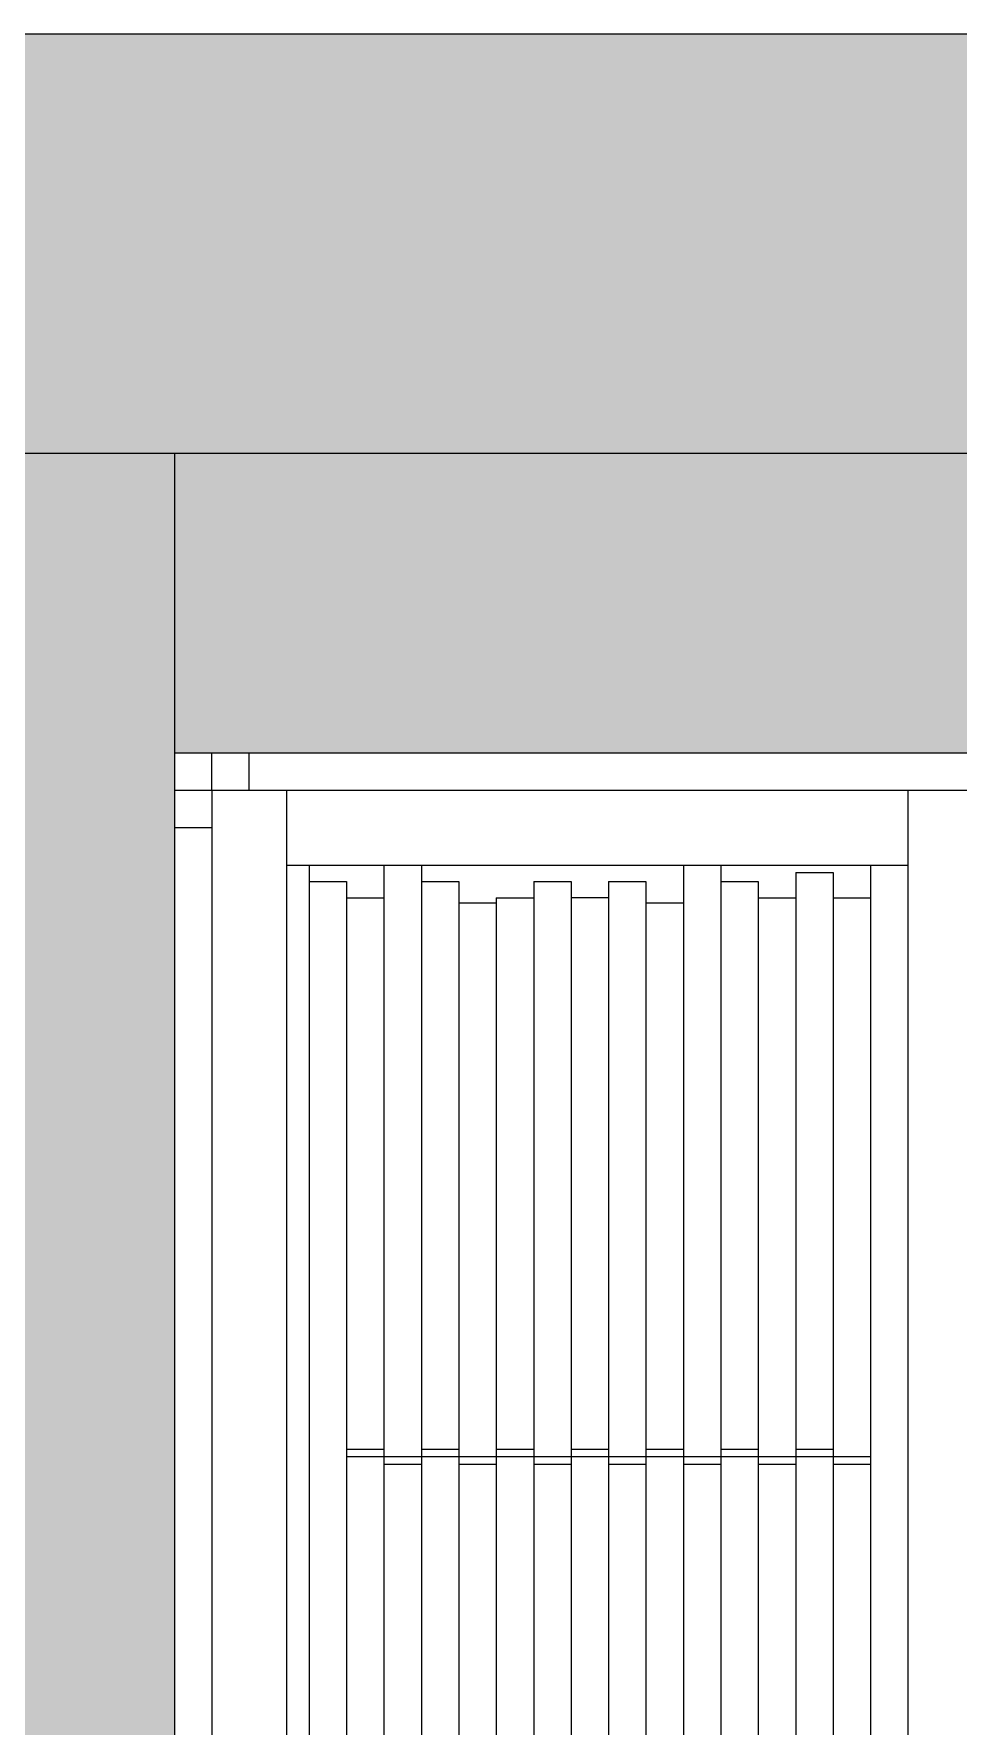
# Model space of a CAD drawing. Header units: millimetres. Extents: x 3409 to 3822, y 896 to 1108.
# Drawn here: x 3455.632 to 3456.866, y 1036.378 to 1038.638 of the extents above; entities that cross this region are included whole.
import ezdxf

# ---------------------------------------------------------------- set-up
doc = ezdxf.new("R2010")
doc.units = ezdxf.units.MM
for name, color, linetype in [('a-epipla', 8, 'Continuous'), ('a-toixoi', 5, 'Continuous'), ('toixoi_provolh', 150, 'Continuous')]:
    doc.layers.add(name, color=color, linetype=linetype)

msp = doc.modelspace()

# ---------------------------------------------------------------- hatches: boundary and pattern name
at = {"layer": 'a-epipla', "true_color": 0xc7c8ca}
h = msp.add_hatch(color=9, dxfattribs=at)
h.dxf.hatch_style = 1
h.paths.add_polyline_path([(3447.1192, 1038.6376), (3447.1192, 1038.0776), (3459.2192, 1038.0776), (3459.2192, 1038.6376)])
at = {"layer": 'toixoi_provolh', "true_color": 0xa7a8aa}
h = msp.add_hatch(color=253, dxfattribs=at)
h.dxf.hatch_style = 1
h.paths.add_polyline_path([(3452.0192, 1038.0776), (3449.0192, 1038.0776), (3449.0192, 1037.6776), (3452.0192, 1037.6776)])
h.paths.add_polyline_path([(3449.0192, 1038.0776), (3448.6192, 1038.0776), (3448.6192, 1035.0776), (3449.0192, 1035.0776)])
h.paths.add_polyline_path([(3455.4192, 1038.0776), (3452.4192, 1038.0776), (3452.4192, 1037.6776), (3455.4192, 1037.6776)])
h.paths.add_polyline_path([(3452.4192, 1038.0776), (3452.0192, 1038.0776), (3452.0192, 1037.6776), (3452.0192, 1035.0776), (3452.4192, 1035.0776)])
h.paths.add_polyline_path([(3458.8192, 1038.0776), (3455.8192, 1038.0776), (3455.8192, 1037.6776), (3458.8192, 1037.6776)])
h.paths.add_polyline_path([(3455.8192, 1038.0776), (3455.4192, 1038.0776), (3455.4192, 1037.6776), (3455.4192, 1035.0776), (3455.8192, 1035.0776)])
h.paths.add_polyline_path([(3459.2192, 1038.0776), (3458.8192, 1038.0776), (3458.8192, 1037.6776), (3458.8192, 1035.0776), (3459.2192, 1035.0776)])

# ---------------------------------------------------------------- linework, layer by layer
at = {"layer": 'a-epipla'}
for p, q in [((3455.8692, 1037.6276), (3455.8692, 1037.6776)), ((3455.9192, 1037.6276), (3455.9192, 1037.6776)), ((3455.8192, 1037.6276), (3455.8692, 1037.6276)), ((3455.8692, 1037.6276), (3458.7692, 1037.6276)), ((3455.8692, 1037.6276), (3455.8692, 1035.1276)), ((3455.9692, 1037.6276), (3455.9692, 1035.0776)), ((3456.7992, 1037.6276), (3456.7992, 1035.0776)), ((3455.8192, 1037.5776), (3455.8692, 1037.5776)), ((3455.9692, 1037.5276), (3456.7992, 1037.5276)), ((3455.9992, 1037.5276), (3455.9992, 1037.5056)), ((3455.9992, 1037.5276), (3455.9992, 1035.2276)), ((3456.0992, 1037.5276), (3456.0992, 1037.4839)), ((3456.0992, 1037.5276), (3456.0992, 1035.2276)), ((3456.1492, 1037.5276), (3456.1492, 1035.2276)), ((3456.4992, 1037.5276), (3456.4992, 1037.4771)), ((3456.4992, 1037.5276), (3456.4992, 1035.2276)), ((3456.5492, 1037.5276), (3456.5492, 1037.5056)), ((3456.5492, 1037.5276), (3456.5492, 1035.2276)), ((3456.6492, 1037.5176), (3456.6492, 1037.4839)), ((3456.6492, 1037.5176), (3456.6492, 1035.2376)), ((3456.6492, 1037.5176), (3456.6992, 1037.5176)), ((3456.6992, 1037.5176), (3456.6992, 1037.4839)), ((3456.6992, 1037.5176), (3456.6992, 1035.2376)), ((3456.7492, 1037.5276), (3456.7492, 1037.4839)), ((3456.7492, 1037.5276), (3456.7492, 1035.2276)), ((3455.9992, 1037.5056), (3456.0492, 1037.5056)), ((3456.0492, 1037.5056), (3456.0492, 1037.4839)), ((3456.0492, 1037.5056), (3456.0492, 1035.2496)), ((3456.1492, 1037.5056), (3456.1992, 1037.5056)), ((3456.1992, 1037.5056), (3456.1992, 1037.4771)), ((3456.1992, 1037.5056), (3456.1992, 1035.2496)), ((3456.2992, 1037.5056), (3456.2992, 1037.4839)), ((3456.2992, 1037.5056), (3456.2992, 1035.2496)), ((3456.2992, 1037.5056), (3456.3492, 1037.5056)), ((3456.3492, 1037.5056), (3456.3492, 1037.4839)), ((3456.3492, 1037.5056), (3456.3492, 1035.2496)), ((3456.3992, 1037.5056), (3456.3992, 1037.4839)), ((3456.3992, 1037.5056), (3456.3992, 1035.2496)), ((3456.3992, 1037.5056), (3456.4492, 1037.5056)), ((3456.4492, 1037.5056), (3456.4492, 1037.4771)), ((3456.4492, 1037.5056), (3456.4492, 1035.2496)), ((3456.5492, 1037.5056), (3456.5992, 1037.5056)), ((3456.5992, 1037.5056), (3456.5992, 1037.4839)), ((3456.5992, 1037.5056), (3456.5992, 1035.2496)), ((3456.0492, 1037.4839), (3456.0992, 1037.4839)), ((3456.1992, 1037.4771), (3456.2492, 1037.4771)), ((3456.2492, 1037.4839), (3456.2492, 1037.4771)), ((3456.2492, 1037.4839), (3456.2492, 1035.2713)), ((3456.2492, 1037.4839), (3456.2992, 1037.4839)), ((3456.3992, 1037.4839), (3456.3492, 1037.4839)), ((3456.4492, 1037.4771), (3456.4992, 1037.4771)), ((3456.5992, 1037.4839), (3456.6492, 1037.4839)), ((3456.6992, 1037.4839), (3456.7492, 1037.4839)), ((3456.0492, 1036.7476), (3456.0992, 1036.7476)), ((3456.1492, 1036.7476), (3456.1992, 1036.7476)), ((3456.2492, 1036.7476), (3456.2992, 1036.7476)), ((3456.3492, 1036.7476), (3456.3992, 1036.7476)), ((3456.4492, 1036.7476), (3456.4992, 1036.7476)), ((3456.5492, 1036.7476), (3456.5992, 1036.7476)), ((3456.6492, 1036.7476), (3456.6992, 1036.7476)), ((3456.0492, 1036.7376), (3456.7492, 1036.7376)), ((3456.0992, 1036.7276), (3456.1492, 1036.7276)), ((3456.1992, 1036.7276), (3456.2492, 1036.7276)), ((3456.2992, 1036.7276), (3456.3492, 1036.7276)), ((3456.3992, 1036.7276), (3456.4492, 1036.7276)), ((3456.4992, 1036.7276), (3456.5492, 1036.7276)), ((3456.5992, 1036.7276), (3456.6492, 1036.7276)), ((3456.6992, 1036.7276), (3456.7492, 1036.7276))]:
    msp.add_line(p, q, dxfattribs=at)
at = {"layer": 'a-toixoi'}
for p, q in [((3447.1192, 1038.6376), (3459.2192, 1038.6376)), ((3447.1192, 1038.0776), (3459.2192, 1038.0776))]:
    msp.add_line(p, q, dxfattribs=at)
at = {"layer": 'toixoi_provolh'}
for p, q in [((3455.8192, 1038.0776), (3455.8192, 1035.0776)), ((3455.8192, 1037.6776), (3458.8192, 1037.6776))]:
    msp.add_line(p, q, dxfattribs=at)

doc.saveas('drawing.dxf')
